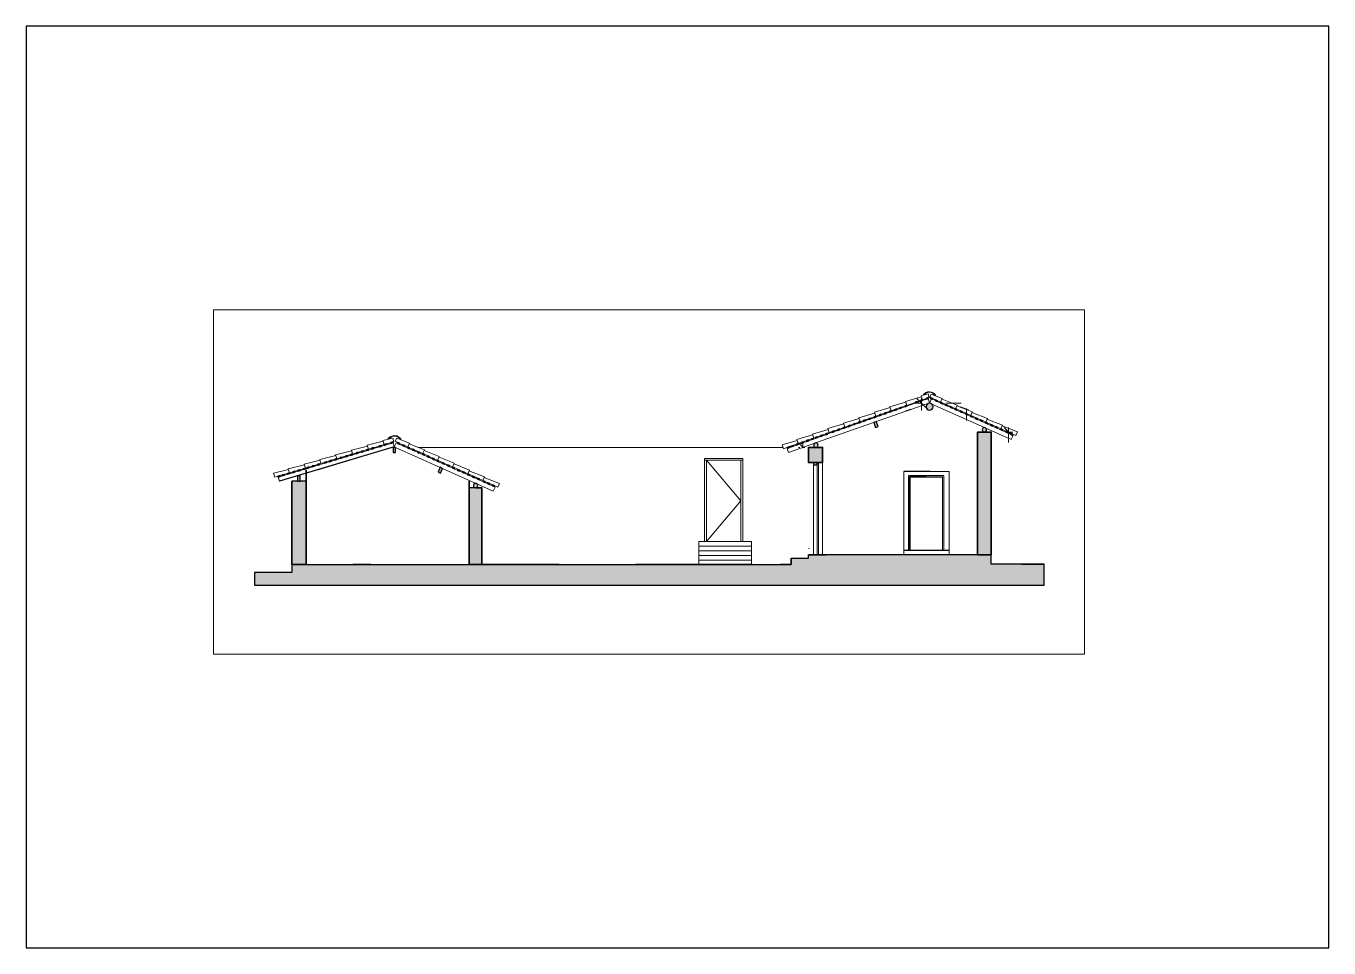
# Paper-space layout 'Layout1' of a CAD drawing. Header units: millimetres. Extents: x 21 to 318, y 103 to 313.
# The model-space entities are those that its viewports show. They can reach past a viewport. Long polylines and large blocks are cut down to what shows.
import ezdxf

# ---------------------------------------------------------------- set-up
doc = ezdxf.new("R2010")
doc.units = ezdxf.units.MM
for name, color, linetype, lineweight in [('A-ALV-___-___-EXI', 250, 'Continuous', 35), ('A-BAS-___-___-EXI', 250, 'Continuous', 25), ('A-COB-___-___-EXI', 250, 'Continuous', 25), ('A-ESC-___-___-EXI', 250, 'Continuous', 25), ('A-POR-___-___-EXI', 250, 'Continuous', 25)]:
    doc.layers.add(name, color=color, linetype=linetype, lineweight=lineweight)

# ---------------------------------------------------------------- blocks, each defined once
blk = doc.blocks.new('A4 HORIZONTAL - A4-22949170-Não nomeada')
at = {"layer": 'A-POR-___-___-EXI'}
for p, q in [((317.79, 313), (20.79, 313)), ((20.79, 313), (20.79, 103)), ((317.79, 103), (317.79, 313)), ((20.79, 103), (317.79, 103))]:
    blk.add_line(p, q, dxfattribs=at)

msp = doc.modelspace()

# ---------------------------------------------------------------- hatches: boundary and pattern name
at = {"layer": 'A-ALV-___-___-EXI'}
h = msp.add_hatch(color=11, dxfattribs=at)
h.paths.add_polyline_path([(-78340, -5590), (-78210, -5590), (-78210, -3842), (-78498, -3842), (-78498, -5590), (-78365, -5590)])
h.paths.add_polyline_path([(-82537, -5590), (-82211, -5590), (-82211, -3689), (-82537, -3689), (-82537, -3709)])
h.paths.add_polyline_path([(-66596, -5370), (-66596, -2572), (-66906, -2572), (-66906, -5370)])
h.paths.add_polyline_path([(-70534, -3270), (-70441, -3270), (-70441, -2923), (-70762, -2923), (-70762, -3270), (-70563, -3270)])
at = {"layer": 'A-BAS-___-___-EXI', "true_color": 0xcb9898}
msp.add_hatch(color=253, dxfattribs=at).paths.add_polyline_path([(-65390, -6062), (-65390, -5582), (-65910, -5582), (-65910, -5590), (-66512, -5590), (-66512, -5582), (-66596, -5582), (-66596, -5370), (-70762, -5370), (-70762, -5442), (-71160, -5442), (-71160, -5590), (-82537, -5590), (-82537, -5772), (-83392, -5772), (-83392, -6062), (-69431, -6062)])
at = {"layer": 'A-COB-___-___-EXI', "true_color": 0xc19a82}
h = msp.add_hatch(color=33, dxfattribs=at)
h.paths.add_polyline_path([(-78352, -3843), (-78340, -3841), (-78327, -3836), (-78317, -3828), (-78309, -3818), (-78304, -3806), (-78302, -3793), (-78304, -3780), (-78309, -3768), (-78317, -3757), (-78327, -3749), (-78340, -3744), (-78352, -3743), (-78365, -3744), (-78377, -3749), (-78388, -3757), (-78396, -3768), (-78401, -3780), (-78402, -3793), (-78401, -3806), (-78396, -3818), (-78388, -3828), (-78377, -3836), (-78365, -3841)])
h.paths.add_polyline_path([(-77922, -3816), (-77913, -3799), (-77960, -3778), (-77968, -3795)])
h.paths.add_polyline_path([(-78036, -3765), (-78028, -3748), (-78074, -3727), (-78083, -3744)])
h.paths.add_polyline_path([(-78142, -3719), (-78133, -3702), (-78180, -3681), (-78188, -3698), (-78163, -3709)])
h.paths.add_polyline_path([(-82350, -3689), (-82350, -3571), (-82410, -3571), (-82410, -3689)])
h.paths.add_polyline_path([(-78265, -3664), (-78256, -3647), (-78303, -3626), (-78311, -3643)])
h.paths.add_polyline_path([(-78379, -3613), (-78371, -3596), (-78417, -3575), (-78426, -3592)])
h.paths.add_polyline_path([(-82850, -3600), (-82803, -3583), (-82807, -3566), (-82858, -3579)])
h.paths.add_polyline_path([(-82757, -3571), (-82706, -3554), (-82714, -3537), (-82761, -3550)])
h.paths.add_polyline_path([(-78493, -3562), (-78485, -3545), (-78531, -3524), (-78540, -3541)])
h.paths.add_polyline_path([(-82638, -3533), (-82587, -3520), (-82596, -3503), (-82642, -3516)])
h.paths.add_polyline_path([(-78608, -3511), (-78599, -3494), (-78646, -3473), (-78654, -3490)])
h.paths.add_polyline_path([(-79150, -3511), (-79103, -3401), (-79158, -3376), (-79205, -3486)])
h.paths.add_polyline_path([(-82515, -3499), (-82469, -3486), (-82473, -3465), (-82520, -3478)])
h.paths.add_polyline_path([(-78722, -3461), (-78713, -3439), (-78760, -3422), (-78768, -3439)])
h.paths.add_polyline_path([(-82397, -3461), (-82346, -3448), (-82354, -3431), (-82401, -3444)])
h.paths.add_polyline_path([(-82274, -3427), (-82227, -3414), (-82232, -3393), (-82282, -3410)])
h.paths.add_polyline_path([(-78836, -3410), (-78828, -3389), (-78874, -3372), (-78883, -3389)])
h.paths.add_polyline_path([(-82194, -3401), (-82147, -3389), (-82151, -3367), (-82202, -3384)])
h.paths.add_polyline_path([(-82075, -3367), (-82028, -3351), (-82033, -3334), (-82079, -3346)])
h.paths.add_polyline_path([(-78951, -3359), (-78942, -3338), (-78989, -3321), (-78997, -3338)])
h.paths.add_polyline_path([(-81956, -3329), (-81906, -3317), (-81914, -3295), (-81961, -3312)])
h.paths.add_polyline_path([(-70563, -3321), (-70563, -3291), (-70534, -3291), (-70534, -3270), (-70652, -3270), (-70652, -3321)])
h.paths.add_polyline_path([(-79065, -3308), (-79056, -3287), (-79103, -3266), (-79107, -3287)])
h.paths.add_polyline_path([(-81796, -3283), (-81749, -3270), (-81753, -3249), (-81804, -3266)])
h.paths.add_polyline_path([(-79196, -3249), (-79188, -3228), (-79234, -3211), (-79243, -3228)])
h.paths.add_polyline_path([(-81677, -3249), (-81630, -3232), (-81635, -3215), (-81681, -3228)])
h.paths.add_polyline_path([(-81559, -3211), (-81508, -3198), (-81516, -3177), (-81563, -3194)])
h.paths.add_polyline_path([(-79293, -3207), (-79285, -3185), (-79327, -3164), (-79336, -3185)])
h.paths.add_polyline_path([(-81436, -3177), (-81389, -3160), (-81393, -3143), (-81444, -3156)])
h.paths.add_polyline_path([(-79408, -3156), (-79399, -3135), (-79442, -3113), (-79450, -3135)])
h.paths.add_polyline_path([(-81317, -3139), (-81271, -3126), (-81275, -3105), (-81321, -3122)])
h.paths.add_polyline_path([(-81199, -3105), (-81148, -3088), (-81156, -3071), (-81203, -3084)])
h.paths.add_polyline_path([(-79522, -3101), (-79514, -3084), (-79556, -3063), (-79564, -3084)])
h.paths.add_polyline_path([(-81076, -3067), (-81029, -3054), (-81038, -3033), (-81084, -3050)])
h.paths.add_polyline_path([(-79636, -3050), (-79628, -3033), (-79670, -3012), (-79679, -3033)])
h.paths.add_polyline_path([(-80174, -3041), (-80174, -2923), (-80233, -2923), (-80233, -3041)])
h.paths.add_polyline_path([(-80957, -3033), (-80911, -3020), (-80915, -2999), (-80966, -3012)])
h.paths.add_polyline_path([(-79746, -2999), (-79742, -2982), (-79785, -2961), (-79793, -2982)])
h.paths.add_polyline_path([(-80839, -2995), (-80792, -2982), (-80796, -2965), (-80843, -2978)])
h.paths.add_polyline_path([(-80720, -2961), (-80669, -2948), (-80678, -2927), (-80724, -2940)])
h.paths.add_polyline_path([(-79857, -2953), (-79848, -2931), (-79895, -2914), (-79903, -2931)])
h.paths.add_polyline_path([(-71228, -2936), (-71182, -2919), (-71186, -2902), (-71232, -2914)])
h.paths.add_polyline_path([(-70594, -2921), (-70581, -2919), (-70569, -2914), (-70559, -2906), (-70551, -2896), (-70546, -2884), (-70544, -2871), (-70546, -2858), (-70551, -2846), (-70559, -2835), (-70569, -2827), (-70581, -2822), (-70594, -2821), (-70607, -2822), (-70619, -2827), (-70630, -2835), (-70637, -2846), (-70642, -2858), (-70644, -2871), (-70642, -2884), (-70637, -2896), (-70630, -2906), (-70619, -2914), (-70607, -2919)])
h.paths.add_polyline_path([(-80551, -2910), (-80504, -2898), (-80509, -2876), (-80555, -2893)])
h.paths.add_polyline_path([(-71156, -2910), (-71110, -2893), (-71114, -2876), (-71165, -2893)])
h.paths.add_polyline_path([(-79971, -2902), (-79962, -2881), (-80009, -2864), (-80017, -2881)])
h.paths.add_polyline_path([(-80432, -2876), (-80382, -2859), (-80390, -2842), (-80437, -2855)])
h.paths.add_polyline_path([(-71038, -2872), (-70991, -2851), (-71000, -2834), (-71046, -2851)])
h.paths.add_polyline_path([(-80085, -2851), (-80077, -2830), (-80123, -2809), (-80132, -2830)])
h.paths.add_polyline_path([(-70919, -2830), (-70873, -2813), (-70881, -2792), (-70928, -2809)])
h.paths.add_polyline_path([(-80280, -2830), (-80233, -2817), (-80238, -2796), (-80284, -2813)])
h.paths.add_polyline_path([(-70801, -2787), (-70754, -2771), (-70762, -2749), (-70809, -2766)])
h.paths.add_polyline_path([(-70686, -2745), (-70635, -2728), (-70644, -2711), (-70690, -2724)])
h.paths.add_polyline_path([(-70606, -2715), (-70559, -2699), (-70563, -2682), (-70610, -2699)])
h.paths.add_polyline_path([(-70487, -2673), (-70441, -2660), (-70445, -2639), (-70496, -2656)])
h.paths.add_polyline_path([(-66114, -2639), (-66105, -2622), (-66152, -2601), (-66156, -2618)])
h.paths.add_polyline_path([(-70369, -2635), (-70322, -2618), (-70331, -2597), (-70377, -2614)])
h.paths.add_polyline_path([(-66228, -2588), (-66220, -2572), (-66266, -2550), (-66275, -2567)])
h.paths.add_polyline_path([(-70212, -2580), (-70166, -2563), (-70174, -2542), (-70221, -2559)])
h.paths.add_polyline_path([(-66753, -2569), (-66740, -2568), (-66728, -2563), (-66717, -2555), (-66709, -2544), (-66704, -2532), (-66703, -2519), (-66704, -2506), (-66709, -2494), (-66717, -2484), (-66728, -2476), (-66740, -2471), (-66753, -2469), (-66765, -2471), (-66778, -2476), (-66788, -2484), (-66796, -2494), (-66801, -2506), (-66803, -2519), (-66801, -2532), (-66796, -2544), (-66788, -2555), (-66778, -2563), (-66765, -2568)])
h.paths.add_polyline_path([(-66342, -2538), (-66334, -2521), (-66381, -2500), (-66389, -2516)])
h.paths.add_polyline_path([(-70094, -2538), (-70047, -2521), (-70055, -2500), (-70102, -2516)])
h.paths.add_polyline_path([(-69975, -2495), (-69928, -2478), (-69937, -2461), (-69983, -2478)])
h.paths.add_polyline_path([(-66457, -2487), (-66448, -2470), (-66495, -2449), (-66503, -2466)])
h.paths.add_polyline_path([(-69234, -2466), (-69175, -2449), (-69217, -2334), (-69272, -2356)])
h.paths.add_polyline_path([(-69861, -2453), (-69810, -2436), (-69818, -2419), (-69865, -2436)])
h.paths.add_polyline_path([(-66571, -2436), (-66563, -2419), (-66609, -2398), (-66618, -2415)])
h.paths.add_polyline_path([(-69742, -2411), (-69696, -2394), (-69700, -2377), (-69746, -2394)])
h.paths.add_polyline_path([(-66685, -2385), (-66677, -2368), (-66723, -2347), (-66732, -2364)])
h.paths.add_polyline_path([(-69624, -2373), (-69577, -2356), (-69581, -2334), (-69628, -2351)])
h.paths.add_polyline_path([(-66800, -2334), (-66791, -2317), (-66838, -2296), (-66846, -2313)])
h.paths.add_polyline_path([(-69505, -2330), (-69458, -2313), (-69463, -2292), (-69514, -2309)])
h.paths.add_polyline_path([(-69387, -2288), (-69340, -2271), (-69348, -2254), (-69395, -2271)])
h.paths.add_polyline_path([(-66914, -2284), (-66906, -2267), (-66952, -2246), (-66961, -2262), (-66949, -2268)])
h.paths.add_polyline_path([(-69268, -2246), (-69221, -2229), (-69230, -2212), (-69276, -2229)])
h.paths.add_polyline_path([(-67028, -2233), (-67020, -2216), (-67066, -2195), (-67075, -2212)])
h.paths.add_polyline_path([(-69149, -2203), (-69103, -2190), (-69111, -2169), (-69158, -2186)])
h.paths.add_polyline_path([(-67143, -2182), (-67134, -2165), (-67181, -2144), (-67189, -2161)])
h.paths.add_polyline_path([(-69035, -2165), (-68984, -2148), (-68993, -2127), (-69039, -2144)])
h.paths.add_polyline_path([(-67257, -2131), (-67248, -2114), (-67295, -2093), (-67303, -2110)])
h.paths.add_polyline_path([(-68917, -2123), (-68870, -2106), (-68874, -2085), (-68921, -2102)])
h.paths.add_polyline_path([(-68798, -2080), (-68751, -2063), (-68756, -2047), (-68802, -2063)])
h.paths.add_polyline_path([(-68001, -2075), (-67980, -2072), (-67961, -2064), (-67944, -2051), (-67931, -2035), (-67923, -2015), (-67921, -1995), (-67923, -1974), (-67931, -1955), (-67944, -1938), (-67961, -1925), (-67980, -1917), (-68001, -1915), (-68021, -1917), (-68041, -1925), (-68057, -1938), (-68070, -1955), (-68078, -1974), (-68081, -1995), (-68078, -2015), (-68070, -2035), (-68057, -2051), (-68041, -2064), (-68021, -2072)])
h.paths.add_polyline_path([(-67388, -2072), (-67380, -2055), (-67426, -2034), (-67435, -2051)])
h.paths.add_polyline_path([(-68679, -2038), (-68633, -2021), (-68637, -2004), (-68688, -2021)])
h.paths.add_polyline_path([(-67486, -2030), (-67477, -2013), (-67524, -1991), (-67532, -2008)])
h.paths.add_polyline_path([(-68561, -1996), (-68514, -1979), (-68523, -1962), (-68569, -1979)])
h.paths.add_polyline_path([(-67600, -1979), (-67591, -1962), (-67638, -1941), (-67646, -1958)])
h.paths.add_polyline_path([(-67714, -1928), (-67706, -1911), (-67752, -1890), (-67761, -1907)])
h.paths.add_polyline_path([(-68328, -1915), (-68277, -1898), (-68286, -1877), (-68332, -1894)])
h.paths.add_polyline_path([(-67828, -1877), (-67820, -1860), (-67867, -1839), (-67875, -1856)])
h.paths.add_polyline_path([(-68210, -1873), (-68163, -1856), (-68167, -1839), (-68214, -1852)])
h.paths.add_polyline_path([(-68074, -1826), (-68027, -1809), (-68032, -1788), (-68083, -1805)])
h.paths.add_polyline_path([(-67943, -1826), (-67934, -1809), (-67981, -1788), (-67989, -1805)])

# ---------------------------------------------------------------- linework, layer by layer
at = {"layer": 'A-ALV-___-___-EXI', "color": 28, "lineweight": 9}
msp.add_line((-79666, -2923), (-71342, -2923), dxfattribs=at)
at = {"layer": 'A-ALV-___-___-EXI'}
for p, q in [((-82211, -3431), (-82211, -5590)), ((-82537, -3689), (-82537, -5590)), ((-78498, -5590), (-78498, -3693)), ((-82211, -5590), (-82537, -5590)), ((-78210, -5590), (-78498, -5590))]:
    msp.add_line(p, q, dxfattribs=at)
for points in [[(-66596, -5370), (-66596, -2572), (-66906, -2572), (-66906, -5370)], [(-70652, -3270), (-70534, -3270), (-70441, -3270), (-70441, -2923), (-70762, -2923), (-70762, -3270)]]:
    msp.add_lwpolyline(points, close=True, dxfattribs=at)
msp.add_lwpolyline([(-78210, -5590), (-78210, -3842), (-78344, -3842)], dxfattribs=at)
at = {"layer": 'A-BAS-___-___-EXI'}
for p, q in [((-82537, -5590), (-71160, -5590)), ((-82537, -5590), (-82537, -5772)), ((-80737, -5590), (-81152, -5590)), ((-76444, -5590), (-78210, -5590)), ((-72043, -5590), (-74709, -5590)), ((-71160, -5590), (-71160, -5442)), ((-71160, -5442), (-70762, -5442)), ((-70762, -5442), (-70762, -5370)), ((-68540, -5370), (-68858, -5370)), ((-67503, -5370), (-68100, -5370)), ((-66906, -5370), (-67143, -5370)), ((-66512, -5582), (-66596, -5582)), ((-65390, -6062), (-65390, -5582)), ((-82537, -5772), (-83392, -5772)), ((-83392, -5772), (-83392, -6062)), ((-83392, -6062), (-65390, -6062))]:
    msp.add_line(p, q, dxfattribs=at)
for points in [[(-71160, -5442), (-71160, -5590), (-71403, -5590)], [(-65910, -5582), (-65390, -5582), (-66596, -5582), (-66596, -5370), (-70762, -5370), (-70358, -5370)]]:
    msp.add_lwpolyline(points, dxfattribs=at)
at = {"layer": 'A-COB-___-___-EXI', "color": 28, "lineweight": 9}
for p, q in [((-68874, -2088), (-68687, -2022)), ((-68751, -2063), (-68680, -2038)), ((-68661, -2031), (-68328, -1914)), ((-68637, -2005), (-68569, -1981)), ((-68522, -1964), (-68332, -1897)), ((-68091, -2013), (-68290, -1809)), ((-68201, -1911), (-68290, -1911)), ((-68284, -1880), (-68213, -1855)), ((-68278, -1896), (-68210, -1872)), ((-68188, -1809), (-68188, -1845)), ((-68188, -1865), (-68188, -2079)), ((-68167, -1839), (-68081, -1809)), ((-68163, -1856), (-68075, -1825)), ((-67947, -1935), (-66747, -2470)), ((-67875, -1856), (-67942, -1826)), ((-67761, -1907), (-67828, -1877)), ((-67646, -1957), (-67714, -1927)), ((-67617, -1911), (-67280, -1911)), ((-67532, -2008), (-67600, -1978)), ((-67282, -2120), (-67485, -2029)), ((-67280, -2013), (-67380, -1975)), ((-67164, -2152), (-67164, -2035)), ((-68540, -2096), (-70603, -2822)), ((-69928, -2478), (-69624, -2371)), ((-69699, -2379), (-69627, -2353)), ((-69581, -2337), (-69512, -2313)), ((-69577, -2354), (-69505, -2329)), ((-69462, -2295), (-69395, -2271)), ((-69459, -2313), (-69387, -2287)), ((-69348, -2255), (-69276, -2230)), ((-69340, -2271), (-69268, -2245)), ((-69256, -2241), (-69144, -2202)), ((-69229, -2213), (-69157, -2188)), ((-69110, -2171), (-69039, -2146)), ((-69104, -2188), (-69035, -2163)), ((-68992, -2130), (-68920, -2104)), ((-68985, -2146), (-68917, -2122)), ((-68870, -2105), (-68798, -2080)), ((-67155, -2176), (-67257, -2131)), ((-67164, -2307), (-67164, -2172)), ((-70636, -2728), (-70459, -2666)), ((-70563, -2682), (-70495, -2658)), ((-70441, -2659), (-70369, -2634)), ((-70329, -2600), (-70219, -2562)), ((-70322, -2617), (-70213, -2579)), ((-70173, -2545), (-70101, -2520)), ((-70166, -2562), (-70094, -2537)), ((-70054, -2504), (-69983, -2479)), ((-70047, -2520), (-69975, -2495)), ((-69937, -2462), (-69865, -2437)), ((-69818, -2420), (-69746, -2395)), ((-66105, -2669), (-66304, -2470)), ((-66220, -2572), (-66105, -2572)), ((-66203, -2810), (-66203, -2470)), ((-80911, -3020), (-80684, -2952)), ((-80724, -2943), (-80812, -2969)), ((-80548, -2891), (-80677, -2929)), ((-80670, -2948), (-80233, -2817)), ((-80436, -2857), (-80508, -2879)), ((-80270, -2808), (-80390, -2843)), ((-80174, -2923), (-79158, -3377)), ((-80077, -2830), (-79976, -2876)), ((-79963, -2882), (-79866, -2925)), ((-79849, -2933), (-79785, -2961)), ((-79780, -2963), (-79670, -3012)), ((-71245, -2923), (-71232, -2923)), ((-70620, -2828), (-71215, -3037)), ((-71011, -2860), (-70920, -2828)), ((-70877, -2935), (-70991, -2821)), ((-70961, -2923), (-70991, -2923)), ((-70894, -2821), (-70894, -2942)), ((-70881, -2792), (-70809, -2767)), ((-70881, -2923), (-70847, -2923)), ((-70873, -2811), (-70801, -2786)), ((-70762, -2751), (-70690, -2726)), ((-70754, -2770), (-70664, -2738)), ((-70658, -2715), (-70604, -2696)), ((-81800, -3264), (-81913, -3298)), ((-81681, -3229), (-81753, -3250)), ((-81559, -3193), (-81635, -3215)), ((-81443, -3158), (-81515, -3179)), ((-81317, -3120), (-81393, -3143)), ((-81202, -3086), (-81274, -3108)), ((-81084, -3051), (-81156, -3072)), ((-80965, -3015), (-81036, -3036)), ((-80843, -2979), (-80915, -3000)), ((-79679, -3033), (-79785, -2985)), ((-79564, -3084), (-79670, -3036)), ((-79659, -3018), (-79556, -3063)), ((-79449, -3135), (-79561, -3085)), ((-79538, -3072), (-79442, -3115)), ((-79417, -3126), (-79328, -3166)), ((-79330, -3188), (-79407, -3154)), ((-79296, -3180), (-79195, -3225)), ((-79242, -3227), (-79293, -3205)), ((-79092, -3294), (-79196, -3248)), ((-79188, -3228), (-79103, -3266)), ((-82079, -3347), (-82151, -3369)), ((-78997, -3337), (-79064, -3307)), ((-79057, -3287), (-78947, -3336)), ((-78883, -3388), (-78950, -3358)), ((-78942, -3338), (-78837, -3385)), ((-78768, -3439), (-78836, -3409)), ((-78828, -3389), (-78727, -3434)), ((-78654, -3490), (-78722, -3460)), ((-78529, -3546), (-78607, -3511)), ((-77905, -3825), (-78493, -3562))]:
    msp.add_line(p, q, dxfattribs=at)
at = {"layer": 'A-COB-___-___-EXI'}
for p, q in [((-68429, -2057), (-68547, -2100)), ((-67117, -2076), (-67299, -2006)), ((-80204, -2910), (-82820, -3693)), ((-70652, -3270), (-70652, -3321)), ((-70652, -3321), (-70563, -3321)), ((-70563, -3321), (-70563, -3291)), ((-70563, -3291), (-70534, -3291)), ((-70534, -3291), (-70534, -3270)), ((-82410, -3689), (-82537, -3689)), ((-82211, -3689), (-82350, -3689)), ((-78361, -3842), (-78498, -3842))]:
    msp.add_line(p, q, dxfattribs=at)
at = {"layer": 'A-COB-___-___-EXI', "color": 28, "lineweight": 9, "flags": 128}
for points in [[(-68523, -1962), (-68552, -1873), (-68193, -1767)], [(-68031, -1791), (-68011, -1784), (-68036, -1699), (-68197, -1750), (-68167, -1839), (-68197, -1750)], [(-67426, -2034), (-67998, -1780), (-67964, -1708), (-67714, -1805), (-67751, -1891)], [(-69230, -2212), (-69259, -2123), (-68900, -2017)], [(-68876, -2085), (-68908, -2000), (-68548, -1890)], [(-68031, -1811), (-68002, -1907), (-68492, -2079)], [(-67960, -1819), (-68002, -1911), (-67992, -1916)], [(-67409, -2042), (-67371, -1958), (-67718, -1822)], [(-66351, -2432), (-66000, -2567), (-66038, -2652), (-67398, -2047)], [(-67065, -2195), (-67028, -2110), (-67222, -2035)], [(-69937, -2461), (-69967, -2373), (-69607, -2267)], [(-69581, -2334), (-69615, -2246), (-69255, -2140)], [(-66719, -2483), (-66139, -2741), (-66097, -2648), (-67143, -2182)], [(-66723, -2347), (-66685, -2262), (-67037, -2127)], [(-66381, -2500), (-66342, -2415), (-66694, -2279)], [(-71000, -2834), (-71029, -2745), (-70669, -2639)], [(-70644, -2711), (-70674, -2622), (-70314, -2512)], [(-70445, -2641), (-70415, -2631), (-70376, -2617)], [(-70288, -2584), (-70322, -2495), (-69962, -2389)], [(-80233, -2817), (-80204, -2910), (-81942, -3431)], [(-81156, -3071), (-81182, -2982), (-80818, -2893)], [(-80796, -2965), (-80822, -2872), (-80458, -2783)], [(-80437, -2855), (-80462, -2766), (-80238, -2711), (-80216, -2792), (-80237, -2798)], [(-79793, -2982), (-80161, -2817), (-80204, -2910), (-80175, -2923)], [(-79899, -2910), (-79861, -2826), (-80149, -2715), (-80183, -2783), (-80124, -2810)], [(-79560, -3067), (-79518, -2978), (-79869, -2842)], [(-71021, -2762), (-71364, -2864), (-71330, -2953), (-71232, -2917)], [(-71215, -3037), (-71249, -2944), (-71039, -2870)], [(-71208, -2908), (-71122, -2876), (-70928, -2809)], [(-82211, -3511), (-82820, -3693), (-82850, -3600), (-80927, -3025)], [(-82232, -3393), (-82261, -3304), (-81897, -3215)], [(-81876, -3287), (-81901, -3198), (-81537, -3105)], [(-81516, -3177), (-81542, -3088), (-81177, -2999)], [(-79216, -3217), (-79179, -3130), (-79526, -2995)], [(-78874, -3372), (-78836, -3283), (-79183, -3147)], [(-82183, -3378), (-82723, -3537), (-82930, -3600), (-82960, -3511), (-82613, -3427)], [(-82592, -3499), (-82621, -3410), (-82253, -3321)], [(-81961, -3312), (-82003, -3325), (-82033, -3334)], [(-79103, -3402), (-77947, -3918), (-77905, -3825)], [(-78531, -3524), (-78493, -3439), (-78840, -3300)], [(-78714, -3440), (-77846, -3829), (-77807, -3744), (-78159, -3609)], [(-78188, -3677), (-78150, -3592), (-78502, -3456)]]:
    msp.add_lwpolyline(points, dxfattribs=at)
at = {"layer": 'A-COB-___-___-EXI'}
for points in [[(-68751, -2063), (-68756, -2047), (-68802, -2063), (-68798, -2080)], [(-68633, -2021), (-68637, -2004), (-68688, -2021), (-68679, -2038)], [(-68514, -1979), (-68523, -1962), (-68569, -1979), (-68561, -1996)], [(-68332, -1894), (-68328, -1915), (-68277, -1898), (-68286, -1877)], [(-68163, -1856), (-68167, -1839), (-68214, -1852), (-68210, -1873)], [(-68027, -1809), (-68032, -1788), (-68083, -1805), (-68074, -1826)], [(-67943, -1826), (-67934, -1809), (-67981, -1788), (-67989, -1805)], [(-67867, -1839), (-67875, -1856), (-67828, -1877), (-67820, -1860)], [(-67761, -1907), (-67714, -1928), (-67706, -1911), (-67752, -1890)], [(-67646, -1958), (-67600, -1979), (-67591, -1962), (-67638, -1941)], [(-67532, -2008), (-67486, -2030), (-67477, -2013), (-67524, -1991)], [(-67435, -2051), (-67388, -2072), (-67380, -2055), (-67426, -2034)], [(-69577, -2356), (-69581, -2334), (-69628, -2351), (-69624, -2373)], [(-69458, -2313), (-69463, -2292), (-69514, -2309), (-69505, -2330)], [(-69340, -2271), (-69348, -2254), (-69395, -2271), (-69387, -2288)], [(-69221, -2229), (-69230, -2212), (-69276, -2229), (-69268, -2246)], [(-69217, -2334), (-69272, -2356), (-69234, -2466), (-69175, -2449)], [(-69103, -2190), (-69111, -2169), (-69158, -2186), (-69149, -2203)], [(-68984, -2148), (-68993, -2127), (-69039, -2144), (-69035, -2165)], [(-68870, -2106), (-68874, -2085), (-68921, -2102), (-68917, -2123)], [(-67303, -2110), (-67257, -2131), (-67248, -2114), (-67295, -2093)], [(-67189, -2161), (-67143, -2182), (-67134, -2165), (-67181, -2144)], [(-67075, -2212), (-67028, -2233), (-67020, -2216), (-67066, -2195)], [(-66961, -2262), (-66914, -2284), (-66906, -2267), (-66952, -2246)], [(-66846, -2313), (-66800, -2334), (-66791, -2317), (-66838, -2296)], [(-66677, -2368), (-66723, -2347), (-66732, -2364), (-66685, -2385)], [(-70441, -2660), (-70445, -2639), (-70496, -2656), (-70487, -2673)], [(-70322, -2618), (-70331, -2597), (-70377, -2614), (-70369, -2635)], [(-70166, -2563), (-70174, -2542), (-70221, -2559), (-70212, -2580)], [(-70047, -2521), (-70055, -2500), (-70102, -2516), (-70094, -2538)], [(-69928, -2478), (-69937, -2461), (-69983, -2478), (-69975, -2495)], [(-69810, -2436), (-69818, -2419), (-69865, -2436), (-69861, -2453)], [(-69696, -2394), (-69700, -2377), (-69746, -2394), (-69742, -2411)], [(-66618, -2415), (-66571, -2436), (-66563, -2419), (-66609, -2398)], [(-66503, -2466), (-66457, -2487), (-66448, -2470), (-66495, -2449)], [(-66334, -2521), (-66381, -2500), (-66389, -2516), (-66342, -2538)], [(-66275, -2567), (-66228, -2588), (-66220, -2572), (-66266, -2550)], [(-66156, -2618), (-66114, -2639), (-66105, -2622), (-66152, -2601)], [(-80796, -2965), (-80843, -2978), (-80839, -2995), (-80792, -2982)], [(-80669, -2948), (-80678, -2927), (-80724, -2940), (-80720, -2961)], [(-80504, -2898), (-80509, -2876), (-80555, -2893), (-80551, -2910)], [(-80382, -2859), (-80390, -2842), (-80437, -2855), (-80432, -2876)], [(-80233, -2817), (-80238, -2796), (-80284, -2813), (-80280, -2830)], [(-80233, -3041), (-80174, -3041), (-80174, -2923), (-80233, -2923)], [(-80132, -2830), (-80085, -2851), (-80077, -2830), (-80123, -2809)], [(-80017, -2881), (-79971, -2902), (-79962, -2881), (-80009, -2864)], [(-79903, -2931), (-79857, -2953), (-79848, -2931), (-79895, -2914)], [(-79793, -2982), (-79746, -2999), (-79742, -2982), (-79785, -2961)], [(-71182, -2919), (-71186, -2902), (-71232, -2914), (-71228, -2936)], [(-71110, -2893), (-71114, -2876), (-71165, -2893), (-71156, -2910)], [(-70991, -2851), (-71000, -2834), (-71046, -2851), (-71038, -2872)], [(-70873, -2813), (-70881, -2792), (-70928, -2809), (-70919, -2830)], [(-70754, -2771), (-70762, -2749), (-70809, -2766), (-70801, -2787)], [(-70635, -2728), (-70644, -2711), (-70690, -2724), (-70686, -2745)], [(-70559, -2699), (-70563, -2682), (-70610, -2699), (-70606, -2715)], [(-81749, -3270), (-81753, -3249), (-81804, -3266), (-81796, -3283)], [(-81630, -3232), (-81635, -3215), (-81681, -3228), (-81677, -3249)], [(-81508, -3198), (-81516, -3177), (-81563, -3194), (-81559, -3211)], [(-81389, -3160), (-81393, -3143), (-81444, -3156), (-81436, -3177)], [(-81271, -3126), (-81275, -3105), (-81321, -3122), (-81317, -3139)], [(-81148, -3088), (-81156, -3071), (-81203, -3084), (-81199, -3105)], [(-81038, -3033), (-81084, -3050), (-81076, -3067), (-81029, -3054)], [(-80911, -3020), (-80915, -2999), (-80966, -3012), (-80957, -3033)], [(-79679, -3033), (-79636, -3050), (-79628, -3033), (-79670, -3012)], [(-79564, -3084), (-79522, -3101), (-79514, -3084), (-79556, -3063)], [(-79450, -3135), (-79408, -3156), (-79399, -3135), (-79442, -3113)], [(-79285, -3185), (-79327, -3164), (-79336, -3185), (-79293, -3207)], [(-79243, -3228), (-79196, -3249), (-79188, -3228), (-79234, -3211)], [(-79107, -3287), (-79065, -3308), (-79056, -3287), (-79103, -3266)], [(-82706, -3554), (-82714, -3537), (-82761, -3550), (-82757, -3571)], [(-82638, -3533), (-82587, -3520), (-82596, -3503), (-82642, -3516)], [(-82469, -3486), (-82473, -3465), (-82520, -3478), (-82515, -3499)], [(-82346, -3448), (-82354, -3431), (-82401, -3444), (-82397, -3461)], [(-82227, -3414), (-82232, -3393), (-82282, -3410), (-82274, -3427)], [(-82147, -3389), (-82151, -3367), (-82202, -3384), (-82194, -3401)], [(-82033, -3334), (-82079, -3346), (-82075, -3367), (-82028, -3351)], [(-81906, -3317), (-81914, -3295), (-81961, -3312), (-81956, -3329)], [(-79150, -3511), (-79103, -3401), (-79158, -3376), (-79205, -3486)], [(-78989, -3321), (-78997, -3338), (-78951, -3359), (-78942, -3338)], [(-78883, -3389), (-78836, -3410), (-78828, -3389), (-78874, -3372)], [(-78768, -3439), (-78722, -3461), (-78713, -3439), (-78760, -3422)], [(-78654, -3490), (-78608, -3511), (-78599, -3494), (-78646, -3473)], [(-78485, -3545), (-78531, -3524), (-78540, -3541), (-78493, -3562)], [(-82858, -3579), (-82850, -3600), (-82803, -3583), (-82807, -3566)], [(-82410, -3571), (-82410, -3689), (-82350, -3689), (-82350, -3571)], [(-78426, -3592), (-78379, -3613), (-78371, -3596), (-78417, -3575)], [(-78311, -3643), (-78265, -3664), (-78256, -3647), (-78303, -3626)], [(-78142, -3719), (-78133, -3702), (-78180, -3681), (-78188, -3698)], [(-78083, -3744), (-78036, -3765), (-78028, -3748), (-78074, -3727)], [(-77968, -3795), (-77922, -3816), (-77913, -3799), (-77960, -3778)]]:
    msp.add_lwpolyline(points, close=True, dxfattribs=at)
for points in [[(-67921, -1995, 1), (-68081, -1995, 1)], [(-66703, -2519, 1), (-66803, -2519, 1)], [(-70544, -2871, 1), (-70644, -2871, 1)], [(-78302, -3793, 1), (-78402, -3793, 1)]]:
    msp.add_lwpolyline(points, format="xyb", close=True, dxfattribs=at)
at = {"layer": 'A-COB-___-___-EXI', "color": 28, "lineweight": 9}
for points in [[(-68004, -1653), (-68065, -1651), (-68121, -1682), (-68152, -1735)], [(-68002, -1666), (-68052, -1663), (-68100, -1686), (-68130, -1725)], [(-67860, -1743), (-67888, -1689), (-67943, -1655), (-68004, -1653)], [(-67878, -1737), (-67905, -1694), (-67951, -1668), (-68002, -1666)], [(-80193, -2652), (-80257, -2649), (-80317, -2682), (-80348, -2738)], [(-80189, -2665), (-80242, -2662), (-80293, -2687), (-80324, -2730)], [(-80048, -2753), (-80073, -2695), (-80129, -2655), (-80193, -2652)], [(-80062, -2744), (-80088, -2698), (-80136, -2668), (-80189, -2665)], [(-78382, -3751), (-78384, -3753), (-78386, -3754), (-78388, -3756)], [(-78351, -3740), (-78355, -3740), (-78359, -3740), (-78362, -3741)], [(-78340, -3741), (-78344, -3740), (-78348, -3740), (-78351, -3740)], [(-78312, -3760), (-78316, -3755), (-78320, -3751), (-78325, -3748)]]:
    msp.add_open_spline(points, degree=3, dxfattribs=at)
at = {"layer": 'A-ESC-___-___-EXI', "color": 28, "lineweight": 9}
for p, q in [((-72062, -5175), (-73260, -5175)), ((-72062, -5281), (-73260, -5281)), ((-72062, -5383), (-73260, -5383)), ((-72062, -5489), (-73260, -5489))]:
    msp.add_line(p, q, dxfattribs=at)
at = {"layer": 'A-ESC-___-___-EXI', "color": 28, "lineweight": 9, "flags": 128}
msp.add_lwpolyline([(-72062, -5590), (-72062, -5069), (-73260, -5069), (-73260, -5590)], dxfattribs=at)
at = {"layer": 'A-POR-___-___-EXI', "color": 28, "lineweight": 9}
for p, q in [((-73133, -3173), (-73133, -5069)), ((-72261, -3211), (-73133, -3211)), ((-72304, -3211), (-72304, -5069)), ((-70441, -3270), (-70441, -5370)), ((-68591, -3469), (-68591, -5370)), ((-67558, -3469), (-68100, -3469)), ((-70746, -5222), (-70762, -5222)), ((-68591, -5273), (-68540, -5273)), ((-68100, -5273), (-67558, -5273))]:
    msp.add_line(p, q, dxfattribs=at)
at = {"layer": 'A-POR-___-___-EXI', "color": 18, "lineweight": 15}
for p, q in [((-70652, -3321), (-70652, -5370)), ((-70563, -3321), (-70563, -5370)), ((-70534, -3291), (-70534, -5370))]:
    msp.add_line(p, q, dxfattribs=at)
at = {"layer": 'A-POR-___-___-EXI'}
for p, q in [((-67991, -3469), (-68591, -3469)), ((-67558, -5273), (-68591, -5273))]:
    msp.add_line(p, q, dxfattribs=at)
at = {"layer": 'A-POR-___-___-EXI', "color": 28, "lineweight": 9, "flags": 128}
for points in [[(-72261, -3173), (-73133, -3173), (-73133, -4981)], [(-72261, -5069), (-72261, -3173), (-72261, -4981)], [(-68540, -3469), (-68591, -3469), (-68591, -5281)], [(-67558, -5370), (-67558, -3469), (-67558, -5281)], [(-67676, -5273), (-67676, -3571), (-68100, -3571)], [(-67706, -5273), (-67706, -3600), (-68100, -3600)]]:
    msp.add_lwpolyline(points, dxfattribs=at)
msp.add_lwpolyline([(-73091, -5069), (-72304, -4142), (-73091, -3211)], close=True, dxfattribs=at)
at = {"layer": 'A-POR-___-___-EXI'}
for points in [[(-67676, -3571), (-68480, -3571), (-68480, -5273)], [(-68078, -3600), (-68451, -3600), (-68451, -5273)]]:
    msp.add_lwpolyline(points, dxfattribs=at)

psp = doc.layouts.get("Layout1")

# ---------------------------------------------------------------- block references
at = {"layer": 'A-COB-___-___-EXI'}
psp.add_blockref('A4 HORIZONTAL - A4-22949170-Não nomeada', (0, 0), dxfattribs=at)

# ---------------------------------------------------------------- viewports
at = {"layer": 'A-ALV-___-___-EXI'}
psp.add_viewport(center=(162.82, 209.15), size=(198.53, 78.395), view_center_point=(-74395.69, -3709.39), view_height=7839.5037, dxfattribs=at)

doc.saveas('drawing.dxf')
